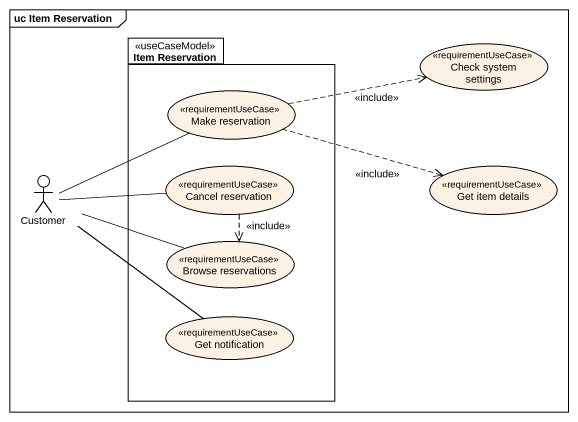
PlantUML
@startuml
mainframe uc Item Reservation
package "Item Reservation" as Item_Reservation <<useCaseModel>> {
  usecase "Make reservation" as Make_reservation <<requirementUseCase>>
  usecase "Cancel reservation" as Cancel_reservation <<requirementUseCase>>
  usecase "Browse reservations" as Browse_reservations <<requirementUseCase>>
  usecase "Get notification" as Get_notification <<requirementUseCase>>
}
usecase "Check system settings" as Check_system_settings <<requirementUseCase>>
actor Customer
usecase "Get item details" as Get_item_details <<requirementUseCase>>
Make_reservation .right.> Check_system_settings : <<include>>
Make_reservation .right.> Get_item_details : <<include>>
Customer -right- Make_reservation
Customer -right- Cancel_reservation
Customer -right- Browse_reservations
Customer -- Get_notification
Cancel_reservation ..> Browse_reservations : <<include>>
@enduml
